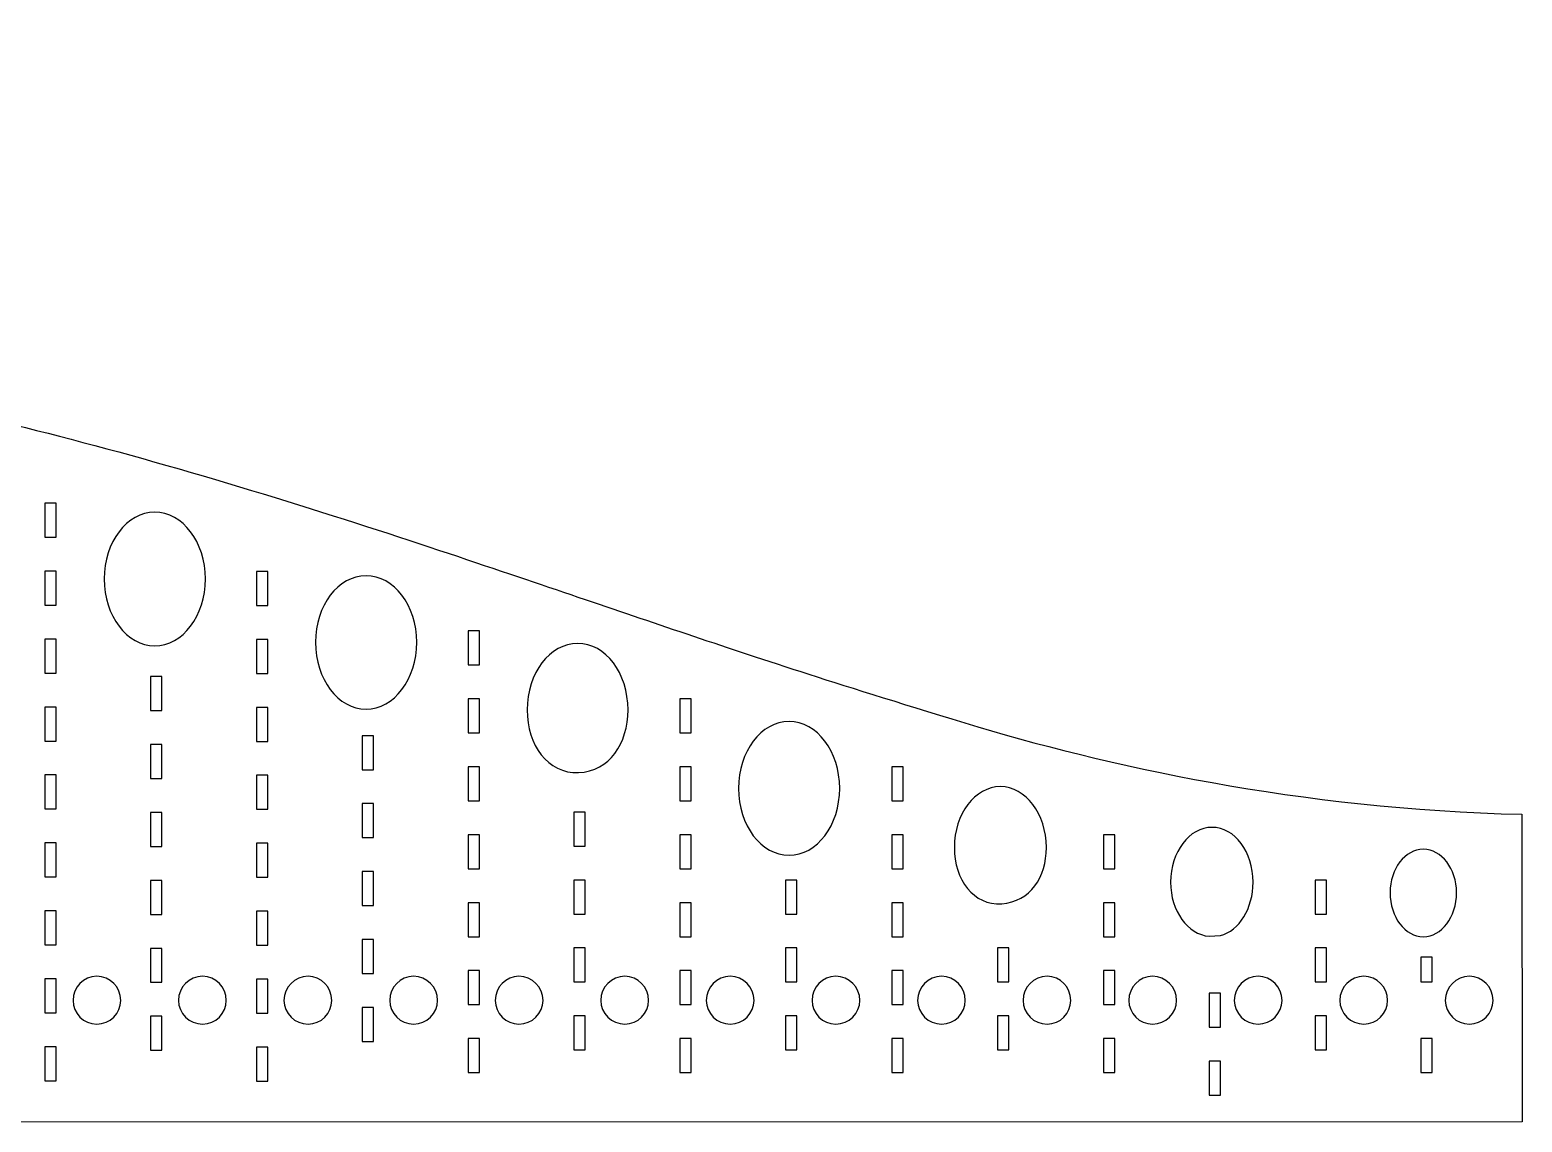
# Model space of a CAD drawing. Header units: centimetres. Extents: x -6.9 to 6.9, y -1.3 to 1.3.
# Drawn here: x 3.441 to 6.927, y -1.278 to 1.275 of the extents above; entities that cross this region are included whole.
import ezdxf

# ---------------------------------------------------------------- set-up
doc = ezdxf.new("R2010")
doc.units = ezdxf.units.CM
doc.header["$MEASUREMENT"] = 0
doc.layers.add('Layer 1', color=7, linetype='Continuous')

msp = doc.modelspace()

# ---------------------------------------------------------------- linework, layer by layer
at = {"layer": 'Layer 1', "color": 222, "lineweight": 25}
for points, knots in [([(6.92606, -0.55828), (6.40813, -0.54677), (5.9494, -0.44366), (5.62497, -0.34466), (5.62497, -0.34466), (5.30054, -0.24566), (5.14413, -0.19359), (4.97547, -0.1368), (4.97547, -0.1368), (4.80681, -0.08001), (4.65236, -0.02698), (4.41791, 0.05175), (4.41791, 0.05175), (4.18346, 0.13048), (3.85954, 0.23327), (3.56504, 0.31072), (3.56504, 0.31072), (3.27054, 0.38816), (3.02466, 0.44483), (2.84688, 0.47876), (2.84688, 0.47876), (2.6691, 0.51269), (2.59211, 0.52663), (2.32279, 0.57076), (2.32279, 0.57076), (2.05347, 0.61489), (1.57286, 0.66676), (1.02916, 0.68857), (1.02916, 0.68857), (0.07434, 0.78605), (-1.05031, 0.64362), (-2.1847, 0.54718), (-2.1847, 0.54718), (-2.1847, 0.54718), (-2.21116, 0.5447), (-2.21116, 0.5447), (-2.21116, 0.5447), (-3.50773, 0.43533), (-4.8151, 0.38985), (-5.893, 0.83574), (-5.893, 0.83574), (-6.15484, 0.96133), (-6.43719, 1.10859), (-6.66195, 1.27478), (-6.66195, 1.27478), (-6.66195, 1.27478), (-6.91827, 1.15572), (-6.91827, 1.15572), (-6.91827, 1.15572), (-6.91827, 1.15572), (-6.92654, -1.27782), (-6.92654, -1.27782), (-6.92654, -1.27782), (-6.92654, -1.27782), (6.92708, -1.27679), (6.92708, -1.27679), (6.92708, -1.27679), (6.92708, -1.27679), (6.92606, -0.55828), (6.92606, -0.55828)], [0, 0, 0, 0, 0.0625, 0.0625, 0.0625, 0.0625, 0.125, 0.125, 0.125, 0.125, 0.1875, 0.1875, 0.1875, 0.1875, 0.25, 0.25, 0.25, 0.25, 0.3125, 0.3125, 0.3125, 0.3125, 0.375, 0.375, 0.375, 0.375, 0.4375, 0.4375, 0.4375, 0.4375, 0.5, 0.5, 0.5, 0.5, 0.5625, 0.5625, 0.5625, 0.5625, 0.625, 0.625, 0.625, 0.625, 0.6875, 0.6875, 0.6875, 0.6875, 0.75, 0.75, 0.75, 0.75, 0.8125, 0.8125, 0.8125, 0.8125, 0.875, 0.875, 0.875, 0.875, 1, 1, 1, 1]), ([(3.50219, 0.16849), (3.50219, 0.16849), (3.50219, 0.08911), (3.50219, 0.08911), (3.50219, 0.08911), (3.50219, 0.08911), (3.47573, 0.08911), (3.47573, 0.08911), (3.47573, 0.08911), (3.47573, 0.08911), (3.47573, 0.16849), (3.47573, 0.16849), (3.47573, 0.16849), (3.47573, 0.16849), (3.50219, 0.16849), (3.50219, 0.16849)], [0, 0, 0, 0, 0.2, 0.2, 0.2, 0.2, 0.4, 0.4, 0.4, 0.4, 0.6, 0.6, 0.6, 0.6, 1, 1, 1, 1]), ([(3.8511, -0.00845), (3.8511, -0.09456), (3.7981, -0.16472), (3.73286, -0.16472), (3.73286, -0.16472), (3.66763, -0.16472), (3.61462, -0.09456), (3.61462, -0.00845), (3.61462, -0.00845), (3.61462, 0.07766), (3.66762, 0.14782), (3.73286, 0.14782), (3.73286, 0.14782), (3.79809, 0.14782), (3.8511, 0.07766), (3.8511, -0.00845)], [0, 0, 0, 0, 0.2, 0.2, 0.2, 0.2, 0.4, 0.4, 0.4, 0.4, 0.6, 0.6, 0.6, 0.6, 1, 1, 1, 1]), ([(3.50219, 0.00974), (3.50219, 0.00974), (3.50219, -0.06964), (3.50219, -0.06964), (3.50219, -0.06964), (3.50219, -0.06964), (3.47573, -0.06964), (3.47573, -0.06964), (3.47573, -0.06964), (3.47573, -0.06964), (3.47573, 0.00974), (3.47573, 0.00974), (3.47573, 0.00974), (3.47573, 0.00974), (3.50219, 0.00974), (3.50219, 0.00974)], [0, 0, 0, 0, 0.2, 0.2, 0.2, 0.2, 0.4, 0.4, 0.4, 0.4, 0.6, 0.6, 0.6, 0.6, 1, 1, 1, 1]), ([(3.99663, 0.00892), (3.99663, 0.00892), (3.99663, -0.07046), (3.99663, -0.07046), (3.99663, -0.07046), (3.99663, -0.07046), (3.97017, -0.07046), (3.97017, -0.07046), (3.97017, -0.07046), (3.97017, -0.07046), (3.97017, 0.00892), (3.97017, 0.00892), (3.97017, 0.00892), (3.97017, 0.00892), (3.99663, 0.00892), (3.99663, 0.00892)], [0, 0, 0, 0, 0.2, 0.2, 0.2, 0.2, 0.4, 0.4, 0.4, 0.4, 0.6, 0.6, 0.6, 0.6, 1, 1, 1, 1]), ([(4.34472, -0.15645), (4.34472, -0.24256), (4.29172, -0.31272), (4.22648, -0.31272), (4.22648, -0.31272), (4.16125, -0.31272), (4.10824, -0.24256), (4.10824, -0.15645), (4.10824, -0.15645), (4.10824, -0.07034), (4.16124, -0.00101), (4.22648, -0.00101), (4.22648, -0.00101), (4.29171, -0.00101), (4.34472, -0.07034), (4.34472, -0.15645)], [0, 0, 0, 0, 0.2, 0.2, 0.2, 0.2, 0.4, 0.4, 0.4, 0.4, 0.6, 0.6, 0.6, 0.6, 1, 1, 1, 1]), ([(4.49107, -0.12999), (4.49107, -0.12999), (4.49107, -0.20937), (4.49107, -0.20937), (4.49107, -0.20937), (4.49107, -0.20937), (4.46461, -0.20937), (4.46461, -0.20937), (4.46461, -0.20937), (4.46461, -0.20937), (4.46461, -0.12999), (4.46461, -0.12999), (4.46461, -0.12999), (4.46461, -0.12999), (4.49107, -0.12999), (4.49107, -0.12999)], [0, 0, 0, 0, 0.2, 0.2, 0.2, 0.2, 0.4, 0.4, 0.4, 0.4, 0.6, 0.6, 0.6, 0.6, 1, 1, 1, 1]), ([(3.50219, -0.14901), (3.50219, -0.14901), (3.50219, -0.22839), (3.50219, -0.22839), (3.50219, -0.22839), (3.50219, -0.22839), (3.47573, -0.22839), (3.47573, -0.22839), (3.47573, -0.22839), (3.47573, -0.22839), (3.47573, -0.14901), (3.47573, -0.14901), (3.47573, -0.14901), (3.47573, -0.14901), (3.50219, -0.14901), (3.50219, -0.14901)], [0, 0, 0, 0, 0.2, 0.2, 0.2, 0.2, 0.4, 0.4, 0.4, 0.4, 0.6, 0.6, 0.6, 0.6, 1, 1, 1, 1]), ([(3.99663, -0.14983), (3.99663, -0.14983), (3.99663, -0.22921), (3.99663, -0.22921), (3.99663, -0.22921), (3.99663, -0.22921), (3.97017, -0.22921), (3.97017, -0.22921), (3.97017, -0.22921), (3.97017, -0.22921), (3.97017, -0.14983), (3.97017, -0.14983), (3.97017, -0.14983), (3.97017, -0.14983), (3.99663, -0.14983), (3.99663, -0.14983)], [0, 0, 0, 0, 0.2, 0.2, 0.2, 0.2, 0.4, 0.4, 0.4, 0.4, 0.6, 0.6, 0.6, 0.6, 1, 1, 1, 1]), ([(4.83833, -0.31437), (4.83833, -0.39281), (4.79531, -0.458), (4.72303, -0.46089), (4.72303, -0.46089), (4.65074, -0.46378), (4.60269, -0.39653), (4.60269, -0.31437), (4.60269, -0.31437), (4.60269, -0.22826), (4.65569, -0.15893), (4.72093, -0.15893), (4.72093, -0.15893), (4.78616, -0.15893), (4.83834, -0.22826), (4.83834, -0.31437), (4.83834, -0.31437), (4.83834, -0.31437), (4.83833, -0.31437), (4.83833, -0.31437)], [0, 0, 0, 0, 0.1666667, 0.1666667, 0.1666667, 0.1666667, 0.3333333, 0.3333333, 0.3333333, 0.3333333, 0.5, 0.5, 0.5, 0.5, 0.6666667, 0.6666667, 0.6666667, 0.6666667, 1, 1, 1, 1]), ([(3.74941, -0.23665), (3.74941, -0.23665), (3.74941, -0.31603), (3.74941, -0.31603), (3.74941, -0.31603), (3.74941, -0.31603), (3.72295, -0.31603), (3.72295, -0.31603), (3.72295, -0.31603), (3.72295, -0.31603), (3.72295, -0.23665), (3.72295, -0.23665), (3.72295, -0.23665), (3.72295, -0.23665), (3.74941, -0.23665), (3.74941, -0.23665)], [0, 0, 0, 0, 0.2, 0.2, 0.2, 0.2, 0.4, 0.4, 0.4, 0.4, 0.6, 0.6, 0.6, 0.6, 1, 1, 1, 1]), ([(3.50219, -0.30776), (3.50219, -0.30776), (3.50219, -0.38714), (3.50219, -0.38714), (3.50219, -0.38714), (3.50219, -0.38714), (3.47573, -0.38714), (3.47573, -0.38714), (3.47573, -0.38714), (3.47573, -0.38714), (3.47573, -0.30776), (3.47573, -0.30776), (3.47573, -0.30776), (3.47573, -0.30776), (3.50219, -0.30776), (3.50219, -0.30776)], [0, 0, 0, 0, 0.2, 0.2, 0.2, 0.2, 0.4, 0.4, 0.4, 0.4, 0.6, 0.6, 0.6, 0.6, 1, 1, 1, 1]), ([(3.99663, -0.30858), (3.99663, -0.30858), (3.99663, -0.38796), (3.99663, -0.38796), (3.99663, -0.38796), (3.99663, -0.38796), (3.97017, -0.38796), (3.97017, -0.38796), (3.97017, -0.38796), (3.97017, -0.38796), (3.97017, -0.30858), (3.97017, -0.30858), (3.97017, -0.30858), (3.97017, -0.30858), (3.99663, -0.30858), (3.99663, -0.30858)], [0, 0, 0, 0, 0.2, 0.2, 0.2, 0.2, 0.4, 0.4, 0.4, 0.4, 0.6, 0.6, 0.6, 0.6, 1, 1, 1, 1]), ([(4.49107, -0.28874), (4.49107, -0.28874), (4.49107, -0.36812), (4.49107, -0.36812), (4.49107, -0.36812), (4.49107, -0.36812), (4.46461, -0.36812), (4.46461, -0.36812), (4.46461, -0.36812), (4.46461, -0.36812), (4.46461, -0.28874), (4.46461, -0.28874), (4.46461, -0.28874), (4.46461, -0.28874), (4.49107, -0.28874), (4.49107, -0.28874)], [0, 0, 0, 0, 0.2, 0.2, 0.2, 0.2, 0.4, 0.4, 0.4, 0.4, 0.6, 0.6, 0.6, 0.6, 1, 1, 1, 1]), ([(4.98551, -0.28874), (4.98551, -0.28874), (4.98551, -0.36812), (4.98551, -0.36812), (4.98551, -0.36812), (4.98551, -0.36812), (4.95905, -0.36812), (4.95905, -0.36812), (4.95905, -0.36812), (4.95905, -0.36812), (4.95905, -0.28874), (4.95905, -0.28874), (4.95905, -0.28874), (4.95905, -0.28874), (4.98551, -0.28874), (4.98551, -0.28874)], [0, 0, 0, 0, 0.2, 0.2, 0.2, 0.2, 0.4, 0.4, 0.4, 0.4, 0.6, 0.6, 0.6, 0.6, 1, 1, 1, 1]), ([(5.33277, -0.49792), (5.33277, -0.58403), (5.27977, -0.65419), (5.21453, -0.65419), (5.21453, -0.65419), (5.1493, -0.65419), (5.09629, -0.58403), (5.09629, -0.49792), (5.09629, -0.49792), (5.09629, -0.41181), (5.14929, -0.34165), (5.21453, -0.34165), (5.21453, -0.34165), (5.27976, -0.34165), (5.33277, -0.41181), (5.33277, -0.49792)], [0, 0, 0, 0, 0.2, 0.2, 0.2, 0.2, 0.4, 0.4, 0.4, 0.4, 0.6, 0.6, 0.6, 0.6, 1, 1, 1, 1]), ([(4.24385, -0.37473), (4.24385, -0.37473), (4.24385, -0.45411), (4.24385, -0.45411), (4.24385, -0.45411), (4.24385, -0.45411), (4.21739, -0.45411), (4.21739, -0.45411), (4.21739, -0.45411), (4.21739, -0.45411), (4.21739, -0.37473), (4.21739, -0.37473), (4.21739, -0.37473), (4.21739, -0.37473), (4.24385, -0.37473), (4.24385, -0.37473)], [0, 0, 0, 0, 0.2, 0.2, 0.2, 0.2, 0.4, 0.4, 0.4, 0.4, 0.6, 0.6, 0.6, 0.6, 1, 1, 1, 1]), ([(3.74941, -0.3954), (3.74941, -0.3954), (3.74941, -0.47478), (3.74941, -0.47478), (3.74941, -0.47478), (3.74941, -0.47478), (3.72295, -0.47478), (3.72295, -0.47478), (3.72295, -0.47478), (3.72295, -0.47478), (3.72295, -0.3954), (3.72295, -0.3954), (3.72295, -0.3954), (3.72295, -0.3954), (3.74941, -0.3954), (3.74941, -0.3954)], [0, 0, 0, 0, 0.2, 0.2, 0.2, 0.2, 0.4, 0.4, 0.4, 0.4, 0.6, 0.6, 0.6, 0.6, 1, 1, 1, 1]), ([(4.49107, -0.44749), (4.49107, -0.44749), (4.49107, -0.52687), (4.49107, -0.52687), (4.49107, -0.52687), (4.49107, -0.52687), (4.46461, -0.52687), (4.46461, -0.52687), (4.46461, -0.52687), (4.46461, -0.52687), (4.46461, -0.44749), (4.46461, -0.44749), (4.46461, -0.44749), (4.46461, -0.44749), (4.49107, -0.44749), (4.49107, -0.44749)], [0, 0, 0, 0, 0.2, 0.2, 0.2, 0.2, 0.4, 0.4, 0.4, 0.4, 0.6, 0.6, 0.6, 0.6, 1, 1, 1, 1]), ([(4.98551, -0.44749), (4.98551, -0.44749), (4.98551, -0.52687), (4.98551, -0.52687), (4.98551, -0.52687), (4.98551, -0.52687), (4.95905, -0.52687), (4.95905, -0.52687), (4.95905, -0.52687), (4.95905, -0.52687), (4.95905, -0.44749), (4.95905, -0.44749), (4.95905, -0.44749), (4.95905, -0.44749), (4.98551, -0.44749), (4.98551, -0.44749)], [0, 0, 0, 0, 0.2, 0.2, 0.2, 0.2, 0.4, 0.4, 0.4, 0.4, 0.6, 0.6, 0.6, 0.6, 1, 1, 1, 1]), ([(5.48077, -0.44749), (5.48077, -0.44749), (5.48077, -0.52687), (5.48077, -0.52687), (5.48077, -0.52687), (5.48077, -0.52687), (5.45431, -0.52687), (5.45431, -0.52687), (5.45431, -0.52687), (5.45431, -0.52687), (5.45431, -0.44749), (5.45431, -0.44749), (5.45431, -0.44749), (5.45431, -0.44749), (5.48077, -0.44749), (5.48077, -0.44749)], [0, 0, 0, 0, 0.2, 0.2, 0.2, 0.2, 0.4, 0.4, 0.4, 0.4, 0.6, 0.6, 0.6, 0.6, 1, 1, 1, 1]), ([(3.50219, -0.46651), (3.50219, -0.46651), (3.50219, -0.54589), (3.50219, -0.54589), (3.50219, -0.54589), (3.50219, -0.54589), (3.47573, -0.54589), (3.47573, -0.54589), (3.47573, -0.54589), (3.47573, -0.54589), (3.47573, -0.46651), (3.47573, -0.46651), (3.47573, -0.46651), (3.47573, -0.46651), (3.50219, -0.46651), (3.50219, -0.46651)], [0, 0, 0, 0, 0.2, 0.2, 0.2, 0.2, 0.4, 0.4, 0.4, 0.4, 0.6, 0.6, 0.6, 0.6, 1, 1, 1, 1]), ([(3.99663, -0.46733), (3.99663, -0.46733), (3.99663, -0.54671), (3.99663, -0.54671), (3.99663, -0.54671), (3.99663, -0.54671), (3.97017, -0.54671), (3.97017, -0.54671), (3.97017, -0.54671), (3.97017, -0.54671), (3.97017, -0.46733), (3.97017, -0.46733), (3.97017, -0.46733), (3.97017, -0.46733), (3.99663, -0.46733), (3.99663, -0.46733)], [0, 0, 0, 0, 0.2, 0.2, 0.2, 0.2, 0.4, 0.4, 0.4, 0.4, 0.6, 0.6, 0.6, 0.6, 1, 1, 1, 1]), ([(5.81564, -0.636), (5.81564, -0.70531), (5.77777, -0.76258), (5.71156, -0.76727), (5.71156, -0.76727), (5.64535, -0.77195), (5.60067, -0.71134), (5.60067, -0.636), (5.60067, -0.636), (5.60067, -0.55763), (5.64879, -0.49379), (5.70816, -0.49379), (5.70816, -0.49379), (5.76753, -0.49379), (5.81565, -0.55764), (5.81565, -0.636), (5.81565, -0.636), (5.81565, -0.636), (5.81564, -0.636), (5.81564, -0.636)], [0, 0, 0, 0, 0.1666667, 0.1666667, 0.1666667, 0.1666667, 0.3333333, 0.3333333, 0.3333333, 0.3333333, 0.5, 0.5, 0.5, 0.5, 0.6666667, 0.6666667, 0.6666667, 0.6666667, 1, 1, 1, 1]), ([(3.74941, -0.55415), (3.74941, -0.55415), (3.74941, -0.63353), (3.74941, -0.63353), (3.74941, -0.63353), (3.74941, -0.63353), (3.72295, -0.63353), (3.72295, -0.63353), (3.72295, -0.63353), (3.72295, -0.63353), (3.72295, -0.55415), (3.72295, -0.55415), (3.72295, -0.55415), (3.72295, -0.55415), (3.74941, -0.55415), (3.74941, -0.55415)], [0, 0, 0, 0, 0.2, 0.2, 0.2, 0.2, 0.4, 0.4, 0.4, 0.4, 0.6, 0.6, 0.6, 0.6, 1, 1, 1, 1]), ([(4.24385, -0.53348), (4.24385, -0.53348), (4.24385, -0.61286), (4.24385, -0.61286), (4.24385, -0.61286), (4.24385, -0.61286), (4.21739, -0.61286), (4.21739, -0.61286), (4.21739, -0.61286), (4.21739, -0.61286), (4.21739, -0.53348), (4.21739, -0.53348), (4.21739, -0.53348), (4.21739, -0.53348), (4.24385, -0.53348), (4.24385, -0.53348)], [0, 0, 0, 0, 0.2, 0.2, 0.2, 0.2, 0.4, 0.4, 0.4, 0.4, 0.6, 0.6, 0.6, 0.6, 1, 1, 1, 1]), ([(4.73829, -0.55332), (4.73829, -0.55332), (4.73829, -0.6327), (4.73829, -0.6327), (4.73829, -0.6327), (4.73829, -0.6327), (4.71183, -0.6327), (4.71183, -0.6327), (4.71183, -0.6327), (4.71183, -0.6327), (4.71183, -0.55332), (4.71183, -0.55332), (4.71183, -0.55332), (4.71183, -0.55332), (4.73829, -0.55332), (4.73829, -0.55332)], [0, 0, 0, 0, 0.2, 0.2, 0.2, 0.2, 0.4, 0.4, 0.4, 0.4, 0.6, 0.6, 0.6, 0.6, 1, 1, 1, 1]), ([(6.2985, -0.71703), (6.2985, -0.7787), (6.26634, -0.83003), (6.22243, -0.84188), (6.22243, -0.84188), (6.22243, -0.84188), (6.19597, -0.84353), (6.19597, -0.84353), (6.19597, -0.84353), (6.14566, -0.83906), (6.10585, -0.78456), (6.10585, -0.71703), (6.10585, -0.71703), (6.10585, -0.64655), (6.1492, -0.58887), (6.20259, -0.58887), (6.20259, -0.58887), (6.25598, -0.58887), (6.2985, -0.64655), (6.2985, -0.71703)], [0, 0, 0, 0, 0.1666667, 0.1666667, 0.1666667, 0.1666667, 0.3333333, 0.3333333, 0.3333333, 0.3333333, 0.5, 0.5, 0.5, 0.5, 0.6666667, 0.6666667, 0.6666667, 0.6666667, 1, 1, 1, 1]), ([(3.50219, -0.62526), (3.50219, -0.62526), (3.50219, -0.70464), (3.50219, -0.70464), (3.50219, -0.70464), (3.50219, -0.70464), (3.47573, -0.70464), (3.47573, -0.70464), (3.47573, -0.70464), (3.47573, -0.70464), (3.47573, -0.62526), (3.47573, -0.62526), (3.47573, -0.62526), (3.47573, -0.62526), (3.50219, -0.62526), (3.50219, -0.62526)], [0, 0, 0, 0, 0.2, 0.2, 0.2, 0.2, 0.4, 0.4, 0.4, 0.4, 0.6, 0.6, 0.6, 0.6, 1, 1, 1, 1]), ([(3.99663, -0.62608), (3.99663, -0.62608), (3.99663, -0.70546), (3.99663, -0.70546), (3.99663, -0.70546), (3.99663, -0.70546), (3.97017, -0.70546), (3.97017, -0.70546), (3.97017, -0.70546), (3.97017, -0.70546), (3.97017, -0.62608), (3.97017, -0.62608), (3.97017, -0.62608), (3.97017, -0.62608), (3.99663, -0.62608), (3.99663, -0.62608)], [0, 0, 0, 0, 0.2, 0.2, 0.2, 0.2, 0.4, 0.4, 0.4, 0.4, 0.6, 0.6, 0.6, 0.6, 1, 1, 1, 1]), ([(4.49107, -0.60624), (4.49107, -0.60624), (4.49107, -0.68562), (4.49107, -0.68562), (4.49107, -0.68562), (4.49107, -0.68562), (4.46461, -0.68562), (4.46461, -0.68562), (4.46461, -0.68562), (4.46461, -0.68562), (4.46461, -0.60624), (4.46461, -0.60624), (4.46461, -0.60624), (4.46461, -0.60624), (4.49107, -0.60624), (4.49107, -0.60624)], [0, 0, 0, 0, 0.2, 0.2, 0.2, 0.2, 0.4, 0.4, 0.4, 0.4, 0.6, 0.6, 0.6, 0.6, 1, 1, 1, 1]), ([(4.98551, -0.60624), (4.98551, -0.60624), (4.98551, -0.68562), (4.98551, -0.68562), (4.98551, -0.68562), (4.98551, -0.68562), (4.95905, -0.68562), (4.95905, -0.68562), (4.95905, -0.68562), (4.95905, -0.68562), (4.95905, -0.60624), (4.95905, -0.60624), (4.95905, -0.60624), (4.95905, -0.60624), (4.98551, -0.60624), (4.98551, -0.60624)], [0, 0, 0, 0, 0.2, 0.2, 0.2, 0.2, 0.4, 0.4, 0.4, 0.4, 0.6, 0.6, 0.6, 0.6, 1, 1, 1, 1]), ([(5.48077, -0.60624), (5.48077, -0.60624), (5.48077, -0.68562), (5.48077, -0.68562), (5.48077, -0.68562), (5.48077, -0.68562), (5.45431, -0.68562), (5.45431, -0.68562), (5.45431, -0.68562), (5.45431, -0.68562), (5.45431, -0.60624), (5.45431, -0.60624), (5.45431, -0.60624), (5.45431, -0.60624), (5.48077, -0.60624), (5.48077, -0.60624)], [0, 0, 0, 0, 0.2, 0.2, 0.2, 0.2, 0.4, 0.4, 0.4, 0.4, 0.6, 0.6, 0.6, 0.6, 1, 1, 1, 1]), ([(5.97521, -0.60624), (5.97521, -0.60624), (5.97521, -0.68562), (5.97521, -0.68562), (5.97521, -0.68562), (5.97521, -0.68562), (5.94875, -0.68562), (5.94875, -0.68562), (5.94875, -0.68562), (5.94875, -0.68562), (5.94875, -0.60624), (5.94875, -0.60624), (5.94875, -0.60624), (5.94875, -0.60624), (5.97521, -0.60624), (5.97521, -0.60624)], [0, 0, 0, 0, 0.2, 0.2, 0.2, 0.2, 0.4, 0.4, 0.4, 0.4, 0.6, 0.6, 0.6, 0.6, 1, 1, 1, 1]), ([(6.77392, -0.74184), (6.77392, -0.79838), (6.73903, -0.84437), (6.6962, -0.84437), (6.6962, -0.84437), (6.65337, -0.84437), (6.61848, -0.79838), (6.61848, -0.74184), (6.61848, -0.74184), (6.61848, -0.6853), (6.65337, -0.64014), (6.6962, -0.64014), (6.6962, -0.64014), (6.73903, -0.64014), (6.77392, -0.6853), (6.77392, -0.74184)], [0, 0, 0, 0, 0.2, 0.2, 0.2, 0.2, 0.4, 0.4, 0.4, 0.4, 0.6, 0.6, 0.6, 0.6, 1, 1, 1, 1]), ([(4.24385, -0.69223), (4.24385, -0.69223), (4.24385, -0.77161), (4.24385, -0.77161), (4.24385, -0.77161), (4.24385, -0.77161), (4.21739, -0.77161), (4.21739, -0.77161), (4.21739, -0.77161), (4.21739, -0.77161), (4.21739, -0.69223), (4.21739, -0.69223), (4.21739, -0.69223), (4.21739, -0.69223), (4.24385, -0.69223), (4.24385, -0.69223)], [0, 0, 0, 0, 0.2, 0.2, 0.2, 0.2, 0.4, 0.4, 0.4, 0.4, 0.6, 0.6, 0.6, 0.6, 1, 1, 1, 1]), ([(3.74941, -0.7129), (3.74941, -0.7129), (3.74941, -0.79228), (3.74941, -0.79228), (3.74941, -0.79228), (3.74941, -0.79228), (3.72295, -0.79228), (3.72295, -0.79228), (3.72295, -0.79228), (3.72295, -0.79228), (3.72295, -0.7129), (3.72295, -0.7129), (3.72295, -0.7129), (3.72295, -0.7129), (3.74941, -0.7129), (3.74941, -0.7129)], [0, 0, 0, 0, 0.2, 0.2, 0.2, 0.2, 0.4, 0.4, 0.4, 0.4, 0.6, 0.6, 0.6, 0.6, 1, 1, 1, 1]), ([(4.73829, -0.71207), (4.73829, -0.71207), (4.73829, -0.79145), (4.73829, -0.79145), (4.73829, -0.79145), (4.73829, -0.79145), (4.71183, -0.79145), (4.71183, -0.79145), (4.71183, -0.79145), (4.71183, -0.79145), (4.71183, -0.71207), (4.71183, -0.71207), (4.71183, -0.71207), (4.71183, -0.71207), (4.73829, -0.71207), (4.73829, -0.71207)], [0, 0, 0, 0, 0.2, 0.2, 0.2, 0.2, 0.4, 0.4, 0.4, 0.4, 0.6, 0.6, 0.6, 0.6, 1, 1, 1, 1]), ([(5.23273, -0.71207), (5.23273, -0.71207), (5.23273, -0.79145), (5.23273, -0.79145), (5.23273, -0.79145), (5.23273, -0.79145), (5.20627, -0.79145), (5.20627, -0.79145), (5.20627, -0.79145), (5.20627, -0.79145), (5.20627, -0.71207), (5.20627, -0.71207), (5.20627, -0.71207), (5.20627, -0.71207), (5.23273, -0.71207), (5.23273, -0.71207)], [0, 0, 0, 0, 0.2, 0.2, 0.2, 0.2, 0.4, 0.4, 0.4, 0.4, 0.6, 0.6, 0.6, 0.6, 1, 1, 1, 1]), ([(6.46965, -0.71207), (6.46965, -0.71207), (6.46965, -0.79145), (6.46965, -0.79145), (6.46965, -0.79145), (6.46965, -0.79145), (6.44319, -0.79145), (6.44319, -0.79145), (6.44319, -0.79145), (6.44319, -0.79145), (6.44319, -0.71207), (6.44319, -0.71207), (6.44319, -0.71207), (6.44319, -0.71207), (6.46965, -0.71207), (6.46965, -0.71207)], [0, 0, 0, 0, 0.2, 0.2, 0.2, 0.2, 0.4, 0.4, 0.4, 0.4, 0.6, 0.6, 0.6, 0.6, 1, 1, 1, 1]), ([(4.49107, -0.76499), (4.49107, -0.76499), (4.49107, -0.84437), (4.49107, -0.84437), (4.49107, -0.84437), (4.49107, -0.84437), (4.46461, -0.84437), (4.46461, -0.84437), (4.46461, -0.84437), (4.46461, -0.84437), (4.46461, -0.76499), (4.46461, -0.76499), (4.46461, -0.76499), (4.46461, -0.76499), (4.49107, -0.76499), (4.49107, -0.76499)], [0, 0, 0, 0, 0.2, 0.2, 0.2, 0.2, 0.4, 0.4, 0.4, 0.4, 0.6, 0.6, 0.6, 0.6, 1, 1, 1, 1]), ([(4.98551, -0.76499), (4.98551, -0.76499), (4.98551, -0.84437), (4.98551, -0.84437), (4.98551, -0.84437), (4.98551, -0.84437), (4.95905, -0.84437), (4.95905, -0.84437), (4.95905, -0.84437), (4.95905, -0.84437), (4.95905, -0.76499), (4.95905, -0.76499), (4.95905, -0.76499), (4.95905, -0.76499), (4.98551, -0.76499), (4.98551, -0.76499)], [0, 0, 0, 0, 0.2, 0.2, 0.2, 0.2, 0.4, 0.4, 0.4, 0.4, 0.6, 0.6, 0.6, 0.6, 1, 1, 1, 1]), ([(5.48077, -0.76499), (5.48077, -0.76499), (5.48077, -0.84437), (5.48077, -0.84437), (5.48077, -0.84437), (5.48077, -0.84437), (5.45431, -0.84437), (5.45431, -0.84437), (5.45431, -0.84437), (5.45431, -0.84437), (5.45431, -0.76499), (5.45431, -0.76499), (5.45431, -0.76499), (5.45431, -0.76499), (5.48077, -0.76499), (5.48077, -0.76499)], [0, 0, 0, 0, 0.2, 0.2, 0.2, 0.2, 0.4, 0.4, 0.4, 0.4, 0.6, 0.6, 0.6, 0.6, 1, 1, 1, 1]), ([(5.97521, -0.76499), (5.97521, -0.76499), (5.97521, -0.84437), (5.97521, -0.84437), (5.97521, -0.84437), (5.97521, -0.84437), (5.94875, -0.84437), (5.94875, -0.84437), (5.94875, -0.84437), (5.94875, -0.84437), (5.94875, -0.76499), (5.94875, -0.76499), (5.94875, -0.76499), (5.94875, -0.76499), (5.97521, -0.76499), (5.97521, -0.76499)], [0, 0, 0, 0, 0.2, 0.2, 0.2, 0.2, 0.4, 0.4, 0.4, 0.4, 0.6, 0.6, 0.6, 0.6, 1, 1, 1, 1]), ([(3.50219, -0.78401), (3.50219, -0.78401), (3.50219, -0.86339), (3.50219, -0.86339), (3.50219, -0.86339), (3.50219, -0.86339), (3.47573, -0.86339), (3.47573, -0.86339), (3.47573, -0.86339), (3.47573, -0.86339), (3.47573, -0.78401), (3.47573, -0.78401), (3.47573, -0.78401), (3.47573, -0.78401), (3.50219, -0.78401), (3.50219, -0.78401)], [0, 0, 0, 0, 0.2, 0.2, 0.2, 0.2, 0.4, 0.4, 0.4, 0.4, 0.6, 0.6, 0.6, 0.6, 1, 1, 1, 1]), ([(3.99663, -0.78483), (3.99663, -0.78483), (3.99663, -0.86421), (3.99663, -0.86421), (3.99663, -0.86421), (3.99663, -0.86421), (3.97017, -0.86421), (3.97017, -0.86421), (3.97017, -0.86421), (3.97017, -0.86421), (3.97017, -0.78483), (3.97017, -0.78483), (3.97017, -0.78483), (3.97017, -0.78483), (3.99663, -0.78483), (3.99663, -0.78483)], [0, 0, 0, 0, 0.2, 0.2, 0.2, 0.2, 0.4, 0.4, 0.4, 0.4, 0.6, 0.6, 0.6, 0.6, 1, 1, 1, 1]), ([(4.24385, -0.85098), (4.24385, -0.85098), (4.24385, -0.93036), (4.24385, -0.93036), (4.24385, -0.93036), (4.24385, -0.93036), (4.21739, -0.93036), (4.21739, -0.93036), (4.21739, -0.93036), (4.21739, -0.93036), (4.21739, -0.85098), (4.21739, -0.85098), (4.21739, -0.85098), (4.21739, -0.85098), (4.24385, -0.85098), (4.24385, -0.85098)], [0, 0, 0, 0, 0.2, 0.2, 0.2, 0.2, 0.4, 0.4, 0.4, 0.4, 0.6, 0.6, 0.6, 0.6, 1, 1, 1, 1]), ([(4.73829, -0.87082), (4.73829, -0.87082), (4.73829, -0.9502), (4.73829, -0.9502), (4.73829, -0.9502), (4.73829, -0.9502), (4.71183, -0.9502), (4.71183, -0.9502), (4.71183, -0.9502), (4.71183, -0.9502), (4.71183, -0.87082), (4.71183, -0.87082), (4.71183, -0.87082), (4.71183, -0.87082), (4.73829, -0.87082), (4.73829, -0.87082)], [0, 0, 0, 0, 0.2, 0.2, 0.2, 0.2, 0.4, 0.4, 0.4, 0.4, 0.6, 0.6, 0.6, 0.6, 1, 1, 1, 1]), ([(5.23273, -0.87082), (5.23273, -0.87082), (5.23273, -0.9502), (5.23273, -0.9502), (5.23273, -0.9502), (5.23273, -0.9502), (5.20627, -0.9502), (5.20627, -0.9502), (5.20627, -0.9502), (5.20627, -0.9502), (5.20627, -0.87082), (5.20627, -0.87082), (5.20627, -0.87082), (5.20627, -0.87082), (5.23273, -0.87082), (5.23273, -0.87082)], [0, 0, 0, 0, 0.2, 0.2, 0.2, 0.2, 0.4, 0.4, 0.4, 0.4, 0.6, 0.6, 0.6, 0.6, 1, 1, 1, 1]), ([(5.72799, -0.87082), (5.72799, -0.87082), (5.72799, -0.9502), (5.72799, -0.9502), (5.72799, -0.9502), (5.72799, -0.9502), (5.70153, -0.9502), (5.70153, -0.9502), (5.70153, -0.9502), (5.70153, -0.9502), (5.70153, -0.87082), (5.70153, -0.87082), (5.70153, -0.87082), (5.70153, -0.87082), (5.72799, -0.87082), (5.72799, -0.87082)], [0, 0, 0, 0, 0.2, 0.2, 0.2, 0.2, 0.4, 0.4, 0.4, 0.4, 0.6, 0.6, 0.6, 0.6, 1, 1, 1, 1]), ([(6.46965, -0.87082), (6.46965, -0.87082), (6.46965, -0.9502), (6.46965, -0.9502), (6.46965, -0.9502), (6.46965, -0.9502), (6.44319, -0.9502), (6.44319, -0.9502), (6.44319, -0.9502), (6.44319, -0.9502), (6.44319, -0.87082), (6.44319, -0.87082), (6.44319, -0.87082), (6.44319, -0.87082), (6.46965, -0.87082), (6.46965, -0.87082)], [0, 0, 0, 0, 0.2, 0.2, 0.2, 0.2, 0.4, 0.4, 0.4, 0.4, 0.6, 0.6, 0.6, 0.6, 1, 1, 1, 1]), ([(3.74941, -0.87165), (3.74941, -0.87165), (3.74941, -0.95103), (3.74941, -0.95103), (3.74941, -0.95103), (3.74941, -0.95103), (3.72295, -0.95103), (3.72295, -0.95103), (3.72295, -0.95103), (3.72295, -0.95103), (3.72295, -0.87165), (3.72295, -0.87165), (3.72295, -0.87165), (3.72295, -0.87165), (3.74941, -0.87165), (3.74941, -0.87165)], [0, 0, 0, 0, 0.2, 0.2, 0.2, 0.2, 0.4, 0.4, 0.4, 0.4, 0.6, 0.6, 0.6, 0.6, 1, 1, 1, 1]), ([(6.71687, -0.89254), (6.71687, -0.89254), (6.71687, -0.9502), (6.71687, -0.9502), (6.71687, -0.9502), (6.71687, -0.9502), (6.69041, -0.9502), (6.69041, -0.9502), (6.69041, -0.9502), (6.69041, -0.9502), (6.69041, -0.89254), (6.69041, -0.89254), (6.69041, -0.89254), (6.69041, -0.89254), (6.71687, -0.89254), (6.71687, -0.89254)], [0, 0, 0, 0, 0.2, 0.2, 0.2, 0.2, 0.4, 0.4, 0.4, 0.4, 0.6, 0.6, 0.6, 0.6, 1, 1, 1, 1]), ([(3.65349, -0.99319), (3.65349, -1.02403), (3.62811, -1.04859), (3.59727, -1.04859), (3.59727, -1.04859), (3.56643, -1.04859), (3.54187, -1.02404), (3.54187, -0.99319), (3.54187, -0.99319), (3.54187, -0.96235), (3.56642, -0.93697), (3.59727, -0.93697), (3.59727, -0.93697), (3.62811, -0.93697), (3.65349, -0.96235), (3.65349, -0.99319)], [0, 0, 0, 0, 0.2, 0.2, 0.2, 0.2, 0.4, 0.4, 0.4, 0.4, 0.6, 0.6, 0.6, 0.6, 1, 1, 1, 1]), ([(3.89989, -0.99319), (3.89989, -1.02403), (3.87534, -1.04859), (3.84449, -1.04859), (3.84449, -1.04859), (3.81365, -1.04859), (3.78827, -1.02404), (3.78827, -0.99319), (3.78827, -0.99319), (3.78827, -0.96235), (3.81365, -0.93697), (3.84449, -0.93697), (3.84449, -0.93697), (3.87533, -0.93697), (3.89989, -0.96235), (3.89989, -0.99319)], [0, 0, 0, 0, 0.2, 0.2, 0.2, 0.2, 0.4, 0.4, 0.4, 0.4, 0.6, 0.6, 0.6, 0.6, 1, 1, 1, 1]), ([(4.14628, -0.99319), (4.14628, -1.02403), (4.12173, -1.04859), (4.09088, -1.04859), (4.09088, -1.04859), (4.06004, -1.04859), (4.03466, -1.02404), (4.03466, -0.99319), (4.03466, -0.99319), (4.03466, -0.96235), (4.06004, -0.93697), (4.09088, -0.93697), (4.09088, -0.93697), (4.12172, -0.93697), (4.14628, -0.96235), (4.14628, -0.99319)], [0, 0, 0, 0, 0.2, 0.2, 0.2, 0.2, 0.4, 0.4, 0.4, 0.4, 0.6, 0.6, 0.6, 0.6, 1, 1, 1, 1]), ([(4.3935, -0.99319), (4.3935, -1.02403), (4.36812, -1.04859), (4.33728, -1.04859), (4.33728, -1.04859), (4.30644, -1.04859), (4.28188, -1.02404), (4.28188, -0.99319), (4.28188, -0.99319), (4.28188, -0.96235), (4.30643, -0.93697), (4.33728, -0.93697), (4.33728, -0.93697), (4.36812, -0.93697), (4.3935, -0.96235), (4.3935, -0.99319)], [0, 0, 0, 0, 0.2, 0.2, 0.2, 0.2, 0.4, 0.4, 0.4, 0.4, 0.6, 0.6, 0.6, 0.6, 1, 1, 1, 1]), ([(4.49107, -0.92374), (4.49107, -0.92374), (4.49107, -1.00312), (4.49107, -1.00312), (4.49107, -1.00312), (4.49107, -1.00312), (4.46461, -1.00312), (4.46461, -1.00312), (4.46461, -1.00312), (4.46461, -1.00312), (4.46461, -0.92374), (4.46461, -0.92374), (4.46461, -0.92374), (4.46461, -0.92374), (4.49107, -0.92374), (4.49107, -0.92374)], [0, 0, 0, 0, 0.2, 0.2, 0.2, 0.2, 0.4, 0.4, 0.4, 0.4, 0.6, 0.6, 0.6, 0.6, 1, 1, 1, 1]), ([(4.63989, -0.99319), (4.63989, -1.02403), (4.61451, -1.04859), (4.58367, -1.04859), (4.58367, -1.04859), (4.55283, -1.04859), (4.52827, -1.02404), (4.52827, -0.99319), (4.52827, -0.99319), (4.52827, -0.96235), (4.55282, -0.93697), (4.58367, -0.93697), (4.58367, -0.93697), (4.61451, -0.93697), (4.63989, -0.96235), (4.63989, -0.99319)], [0, 0, 0, 0, 0.2, 0.2, 0.2, 0.2, 0.4, 0.4, 0.4, 0.4, 0.6, 0.6, 0.6, 0.6, 1, 1, 1, 1]), ([(4.88629, -0.99319), (4.88629, -1.02403), (4.86174, -1.04859), (4.83089, -1.04859), (4.83089, -1.04859), (4.80005, -1.04859), (4.77467, -1.02404), (4.77467, -0.99319), (4.77467, -0.99319), (4.77467, -0.96235), (4.80005, -0.93697), (4.83089, -0.93697), (4.83089, -0.93697), (4.86173, -0.93697), (4.88629, -0.96235), (4.88629, -0.99319)], [0, 0, 0, 0, 0.2, 0.2, 0.2, 0.2, 0.4, 0.4, 0.4, 0.4, 0.6, 0.6, 0.6, 0.6, 1, 1, 1, 1]), ([(4.98551, -0.92374), (4.98551, -0.92374), (4.98551, -1.00312), (4.98551, -1.00312), (4.98551, -1.00312), (4.98551, -1.00312), (4.95905, -1.00312), (4.95905, -1.00312), (4.95905, -1.00312), (4.95905, -1.00312), (4.95905, -0.92374), (4.95905, -0.92374), (4.95905, -0.92374), (4.95905, -0.92374), (4.98551, -0.92374), (4.98551, -0.92374)], [0, 0, 0, 0, 0.2, 0.2, 0.2, 0.2, 0.4, 0.4, 0.4, 0.4, 0.6, 0.6, 0.6, 0.6, 1, 1, 1, 1]), ([(5.13268, -0.99319), (5.13268, -1.02403), (5.10813, -1.04859), (5.07728, -1.04859), (5.07728, -1.04859), (5.04644, -1.04859), (5.02106, -1.02404), (5.02106, -0.99319), (5.02106, -0.99319), (5.02106, -0.96235), (5.04644, -0.93697), (5.07728, -0.93697), (5.07728, -0.93697), (5.10812, -0.93697), (5.13268, -0.96235), (5.13268, -0.99319)], [0, 0, 0, 0, 0.2, 0.2, 0.2, 0.2, 0.4, 0.4, 0.4, 0.4, 0.6, 0.6, 0.6, 0.6, 1, 1, 1, 1]), ([(5.3799, -0.99319), (5.3799, -1.02403), (5.35452, -1.04859), (5.32368, -1.04859), (5.32368, -1.04859), (5.29284, -1.04859), (5.26828, -1.02404), (5.26828, -0.99319), (5.26828, -0.99319), (5.26828, -0.96235), (5.29283, -0.93697), (5.32368, -0.93697), (5.32368, -0.93697), (5.35452, -0.93697), (5.3799, -0.96235), (5.3799, -0.99319)], [0, 0, 0, 0, 0.2, 0.2, 0.2, 0.2, 0.4, 0.4, 0.4, 0.4, 0.6, 0.6, 0.6, 0.6, 1, 1, 1, 1]), ([(5.48077, -0.92374), (5.48077, -0.92374), (5.48077, -1.00312), (5.48077, -1.00312), (5.48077, -1.00312), (5.48077, -1.00312), (5.45431, -1.00312), (5.45431, -1.00312), (5.45431, -1.00312), (5.45431, -1.00312), (5.45431, -0.92374), (5.45431, -0.92374), (5.45431, -0.92374), (5.45431, -0.92374), (5.48077, -0.92374), (5.48077, -0.92374)], [0, 0, 0, 0, 0.2, 0.2, 0.2, 0.2, 0.4, 0.4, 0.4, 0.4, 0.6, 0.6, 0.6, 0.6, 1, 1, 1, 1]), ([(5.62629, -0.99319), (5.62629, -1.02403), (5.60174, -1.04859), (5.57089, -1.04859), (5.57089, -1.04859), (5.54005, -1.04859), (5.51467, -1.02404), (5.51467, -0.99319), (5.51467, -0.99319), (5.51467, -0.96235), (5.54005, -0.93697), (5.57089, -0.93697), (5.57089, -0.93697), (5.60173, -0.93697), (5.62629, -0.96235), (5.62629, -0.99319)], [0, 0, 0, 0, 0.2, 0.2, 0.2, 0.2, 0.4, 0.4, 0.4, 0.4, 0.6, 0.6, 0.6, 0.6, 1, 1, 1, 1]), ([(5.87269, -0.99319), (5.87269, -1.02403), (5.84814, -1.04859), (5.81729, -1.04859), (5.81729, -1.04859), (5.78645, -1.04859), (5.76107, -1.02404), (5.76107, -0.99319), (5.76107, -0.99319), (5.76107, -0.96235), (5.78645, -0.93697), (5.81729, -0.93697), (5.81729, -0.93697), (5.84813, -0.93697), (5.87269, -0.96235), (5.87269, -0.99319)], [0, 0, 0, 0, 0.2, 0.2, 0.2, 0.2, 0.4, 0.4, 0.4, 0.4, 0.6, 0.6, 0.6, 0.6, 1, 1, 1, 1]), ([(5.97521, -0.92374), (5.97521, -0.92374), (5.97521, -1.00312), (5.97521, -1.00312), (5.97521, -1.00312), (5.97521, -1.00312), (5.94875, -1.00312), (5.94875, -1.00312), (5.94875, -1.00312), (5.94875, -1.00312), (5.94875, -0.92374), (5.94875, -0.92374), (5.94875, -0.92374), (5.94875, -0.92374), (5.97521, -0.92374), (5.97521, -0.92374)], [0, 0, 0, 0, 0.2, 0.2, 0.2, 0.2, 0.4, 0.4, 0.4, 0.4, 0.6, 0.6, 0.6, 0.6, 1, 1, 1, 1]), ([(6.11991, -0.99319), (6.11991, -1.02403), (6.09453, -1.04859), (6.06369, -1.04859), (6.06369, -1.04859), (6.03285, -1.04859), (6.00829, -1.02404), (6.00829, -0.99319), (6.00829, -0.99319), (6.00829, -0.96235), (6.03284, -0.93697), (6.06369, -0.93697), (6.06369, -0.93697), (6.09453, -0.93697), (6.11991, -0.96235), (6.11991, -0.99319)], [0, 0, 0, 0, 0.2, 0.2, 0.2, 0.2, 0.4, 0.4, 0.4, 0.4, 0.6, 0.6, 0.6, 0.6, 1, 1, 1, 1]), ([(6.3663, -0.99319), (6.3663, -1.02403), (6.34092, -1.04859), (6.31008, -1.04859), (6.31008, -1.04859), (6.27924, -1.04859), (6.25468, -1.02404), (6.25468, -0.99319), (6.25468, -0.99319), (6.25468, -0.96235), (6.27923, -0.93697), (6.31008, -0.93697), (6.31008, -0.93697), (6.34092, -0.93697), (6.3663, -0.96235), (6.3663, -0.99319)], [0, 0, 0, 0, 0.2, 0.2, 0.2, 0.2, 0.4, 0.4, 0.4, 0.4, 0.6, 0.6, 0.6, 0.6, 1, 1, 1, 1]), ([(6.61269, -0.99319), (6.61269, -1.02403), (6.58814, -1.04859), (6.55729, -1.04859), (6.55729, -1.04859), (6.52645, -1.04859), (6.50107, -1.02404), (6.50107, -0.99319), (6.50107, -0.99319), (6.50107, -0.96235), (6.52645, -0.93697), (6.55729, -0.93697), (6.55729, -0.93697), (6.58813, -0.93697), (6.61269, -0.96235), (6.61269, -0.99319)], [0, 0, 0, 0, 0.2, 0.2, 0.2, 0.2, 0.4, 0.4, 0.4, 0.4, 0.6, 0.6, 0.6, 0.6, 1, 1, 1, 1]), ([(6.85909, -0.99319), (6.85909, -1.02403), (6.83454, -1.04859), (6.80369, -1.04859), (6.80369, -1.04859), (6.77285, -1.04859), (6.74747, -1.02404), (6.74747, -0.99319), (6.74747, -0.99319), (6.74747, -0.96235), (6.77285, -0.93697), (6.80369, -0.93697), (6.80369, -0.93697), (6.83453, -0.93697), (6.85909, -0.96235), (6.85909, -0.99319)], [0, 0, 0, 0, 0.2, 0.2, 0.2, 0.2, 0.4, 0.4, 0.4, 0.4, 0.6, 0.6, 0.6, 0.6, 1, 1, 1, 1]), ([(3.50219, -0.94276), (3.50219, -0.94276), (3.50219, -1.02214), (3.50219, -1.02214), (3.50219, -1.02214), (3.50219, -1.02214), (3.47573, -1.02214), (3.47573, -1.02214), (3.47573, -1.02214), (3.47573, -1.02214), (3.47573, -0.94276), (3.47573, -0.94276), (3.47573, -0.94276), (3.47573, -0.94276), (3.50219, -0.94276), (3.50219, -0.94276)], [0, 0, 0, 0, 0.2, 0.2, 0.2, 0.2, 0.4, 0.4, 0.4, 0.4, 0.6, 0.6, 0.6, 0.6, 1, 1, 1, 1]), ([(3.99663, -0.94358), (3.99663, -0.94358), (3.99663, -1.02296), (3.99663, -1.02296), (3.99663, -1.02296), (3.99663, -1.02296), (3.97017, -1.02296), (3.97017, -1.02296), (3.97017, -1.02296), (3.97017, -1.02296), (3.97017, -0.94358), (3.97017, -0.94358), (3.97017, -0.94358), (3.97017, -0.94358), (3.99663, -0.94358), (3.99663, -0.94358)], [0, 0, 0, 0, 0.2, 0.2, 0.2, 0.2, 0.4, 0.4, 0.4, 0.4, 0.6, 0.6, 0.6, 0.6, 1, 1, 1, 1]), ([(4.24385, -1.00973), (4.24385, -1.00973), (4.24385, -1.08911), (4.24385, -1.08911), (4.24385, -1.08911), (4.24385, -1.08911), (4.21739, -1.08911), (4.21739, -1.08911), (4.21739, -1.08911), (4.21739, -1.08911), (4.21739, -1.00973), (4.21739, -1.00973), (4.21739, -1.00973), (4.21739, -1.00973), (4.24385, -1.00973), (4.24385, -1.00973)], [0, 0, 0, 0, 0.2, 0.2, 0.2, 0.2, 0.4, 0.4, 0.4, 0.4, 0.6, 0.6, 0.6, 0.6, 1, 1, 1, 1]), ([(6.22243, -0.97666), (6.22243, -0.97666), (6.22243, -1.05604), (6.22243, -1.05604), (6.22243, -1.05604), (6.22243, -1.05604), (6.19597, -1.05604), (6.19597, -1.05604), (6.19597, -1.05604), (6.19597, -1.05604), (6.19597, -0.97666), (6.19597, -0.97666), (6.19597, -0.97666), (6.19597, -0.97666), (6.22243, -0.97666), (6.22243, -0.97666)], [0, 0, 0, 0, 0.2, 0.2, 0.2, 0.2, 0.4, 0.4, 0.4, 0.4, 0.6, 0.6, 0.6, 0.6, 1, 1, 1, 1]), ([(3.74941, -1.0304), (3.74941, -1.0304), (3.74941, -1.10978), (3.74941, -1.10978), (3.74941, -1.10978), (3.74941, -1.10978), (3.72295, -1.10978), (3.72295, -1.10978), (3.72295, -1.10978), (3.72295, -1.10978), (3.72295, -1.0304), (3.72295, -1.0304), (3.72295, -1.0304), (3.72295, -1.0304), (3.74941, -1.0304), (3.74941, -1.0304)], [0, 0, 0, 0, 0.2, 0.2, 0.2, 0.2, 0.4, 0.4, 0.4, 0.4, 0.6, 0.6, 0.6, 0.6, 1, 1, 1, 1]), ([(4.73829, -1.02957), (4.73829, -1.02957), (4.73829, -1.10895), (4.73829, -1.10895), (4.73829, -1.10895), (4.73829, -1.10895), (4.71183, -1.10895), (4.71183, -1.10895), (4.71183, -1.10895), (4.71183, -1.10895), (4.71183, -1.02957), (4.71183, -1.02957), (4.71183, -1.02957), (4.71183, -1.02957), (4.73829, -1.02957), (4.73829, -1.02957)], [0, 0, 0, 0, 0.2, 0.2, 0.2, 0.2, 0.4, 0.4, 0.4, 0.4, 0.6, 0.6, 0.6, 0.6, 1, 1, 1, 1]), ([(5.23273, -1.02957), (5.23273, -1.02957), (5.23273, -1.10895), (5.23273, -1.10895), (5.23273, -1.10895), (5.23273, -1.10895), (5.20627, -1.10895), (5.20627, -1.10895), (5.20627, -1.10895), (5.20627, -1.10895), (5.20627, -1.02957), (5.20627, -1.02957), (5.20627, -1.02957), (5.20627, -1.02957), (5.23273, -1.02957), (5.23273, -1.02957)], [0, 0, 0, 0, 0.2, 0.2, 0.2, 0.2, 0.4, 0.4, 0.4, 0.4, 0.6, 0.6, 0.6, 0.6, 1, 1, 1, 1]), ([(5.72799, -1.02957), (5.72799, -1.02957), (5.72799, -1.10895), (5.72799, -1.10895), (5.72799, -1.10895), (5.72799, -1.10895), (5.70153, -1.10895), (5.70153, -1.10895), (5.70153, -1.10895), (5.70153, -1.10895), (5.70153, -1.02957), (5.70153, -1.02957), (5.70153, -1.02957), (5.70153, -1.02957), (5.72799, -1.02957), (5.72799, -1.02957)], [0, 0, 0, 0, 0.2, 0.2, 0.2, 0.2, 0.4, 0.4, 0.4, 0.4, 0.6, 0.6, 0.6, 0.6, 1, 1, 1, 1]), ([(6.46965, -1.02957), (6.46965, -1.02957), (6.46965, -1.10895), (6.46965, -1.10895), (6.46965, -1.10895), (6.46965, -1.10895), (6.44319, -1.10895), (6.44319, -1.10895), (6.44319, -1.10895), (6.44319, -1.10895), (6.44319, -1.02957), (6.44319, -1.02957), (6.44319, -1.02957), (6.44319, -1.02957), (6.46965, -1.02957), (6.46965, -1.02957)], [0, 0, 0, 0, 0.2, 0.2, 0.2, 0.2, 0.4, 0.4, 0.4, 0.4, 0.6, 0.6, 0.6, 0.6, 1, 1, 1, 1]), ([(3.50219, -1.10151), (3.50219, -1.10151), (3.50219, -1.18089), (3.50219, -1.18089), (3.50219, -1.18089), (3.50219, -1.18089), (3.47573, -1.18089), (3.47573, -1.18089), (3.47573, -1.18089), (3.47573, -1.18089), (3.47573, -1.10151), (3.47573, -1.10151), (3.47573, -1.10151), (3.47573, -1.10151), (3.50219, -1.10151), (3.50219, -1.10151)], [0, 0, 0, 0, 0.2, 0.2, 0.2, 0.2, 0.4, 0.4, 0.4, 0.4, 0.6, 0.6, 0.6, 0.6, 1, 1, 1, 1]), ([(3.99663, -1.10233), (3.99663, -1.10233), (3.99663, -1.18171), (3.99663, -1.18171), (3.99663, -1.18171), (3.99663, -1.18171), (3.97017, -1.18171), (3.97017, -1.18171), (3.97017, -1.18171), (3.97017, -1.18171), (3.97017, -1.10233), (3.97017, -1.10233), (3.97017, -1.10233), (3.97017, -1.10233), (3.99663, -1.10233), (3.99663, -1.10233)], [0, 0, 0, 0, 0.2, 0.2, 0.2, 0.2, 0.4, 0.4, 0.4, 0.4, 0.6, 0.6, 0.6, 0.6, 1, 1, 1, 1]), ([(4.49107, -1.08249), (4.49107, -1.08249), (4.49107, -1.16187), (4.49107, -1.16187), (4.49107, -1.16187), (4.49107, -1.16187), (4.46461, -1.16187), (4.46461, -1.16187), (4.46461, -1.16187), (4.46461, -1.16187), (4.46461, -1.08249), (4.46461, -1.08249), (4.46461, -1.08249), (4.46461, -1.08249), (4.49107, -1.08249), (4.49107, -1.08249)], [0, 0, 0, 0, 0.2, 0.2, 0.2, 0.2, 0.4, 0.4, 0.4, 0.4, 0.6, 0.6, 0.6, 0.6, 1, 1, 1, 1]), ([(4.98551, -1.08249), (4.98551, -1.08249), (4.98551, -1.16187), (4.98551, -1.16187), (4.98551, -1.16187), (4.98551, -1.16187), (4.95905, -1.16187), (4.95905, -1.16187), (4.95905, -1.16187), (4.95905, -1.16187), (4.95905, -1.08249), (4.95905, -1.08249), (4.95905, -1.08249), (4.95905, -1.08249), (4.98551, -1.08249), (4.98551, -1.08249)], [0, 0, 0, 0, 0.2, 0.2, 0.2, 0.2, 0.4, 0.4, 0.4, 0.4, 0.6, 0.6, 0.6, 0.6, 1, 1, 1, 1]), ([(5.48077, -1.08249), (5.48077, -1.08249), (5.48077, -1.16187), (5.48077, -1.16187), (5.48077, -1.16187), (5.48077, -1.16187), (5.45431, -1.16187), (5.45431, -1.16187), (5.45431, -1.16187), (5.45431, -1.16187), (5.45431, -1.08249), (5.45431, -1.08249), (5.45431, -1.08249), (5.45431, -1.08249), (5.48077, -1.08249), (5.48077, -1.08249)], [0, 0, 0, 0, 0.2, 0.2, 0.2, 0.2, 0.4, 0.4, 0.4, 0.4, 0.6, 0.6, 0.6, 0.6, 1, 1, 1, 1]), ([(5.97521, -1.08249), (5.97521, -1.08249), (5.97521, -1.16187), (5.97521, -1.16187), (5.97521, -1.16187), (5.97521, -1.16187), (5.94875, -1.16187), (5.94875, -1.16187), (5.94875, -1.16187), (5.94875, -1.16187), (5.94875, -1.08249), (5.94875, -1.08249), (5.94875, -1.08249), (5.94875, -1.08249), (5.97521, -1.08249), (5.97521, -1.08249)], [0, 0, 0, 0, 0.2, 0.2, 0.2, 0.2, 0.4, 0.4, 0.4, 0.4, 0.6, 0.6, 0.6, 0.6, 1, 1, 1, 1]), ([(6.71687, -1.08249), (6.71687, -1.08249), (6.71687, -1.16187), (6.71687, -1.16187), (6.71687, -1.16187), (6.71687, -1.16187), (6.69041, -1.16187), (6.69041, -1.16187), (6.69041, -1.16187), (6.69041, -1.16187), (6.69041, -1.08249), (6.69041, -1.08249), (6.69041, -1.08249), (6.69041, -1.08249), (6.71687, -1.08249), (6.71687, -1.08249)], [0, 0, 0, 0, 0.2, 0.2, 0.2, 0.2, 0.4, 0.4, 0.4, 0.4, 0.6, 0.6, 0.6, 0.6, 1, 1, 1, 1]), ([(6.22243, -1.13541), (6.22243, -1.13541), (6.22243, -1.21479), (6.22243, -1.21479), (6.22243, -1.21479), (6.22243, -1.21479), (6.19597, -1.21479), (6.19597, -1.21479), (6.19597, -1.21479), (6.19597, -1.21479), (6.19597, -1.13541), (6.19597, -1.13541), (6.19597, -1.13541), (6.19597, -1.13541), (6.22243, -1.13541), (6.22243, -1.13541)], [0, 0, 0, 0, 0.2, 0.2, 0.2, 0.2, 0.4, 0.4, 0.4, 0.4, 0.6, 0.6, 0.6, 0.6, 1, 1, 1, 1])]:
    msp.add_open_spline(points, degree=3, knots=knots, dxfattribs=at)

doc.saveas('drawing.dxf')
